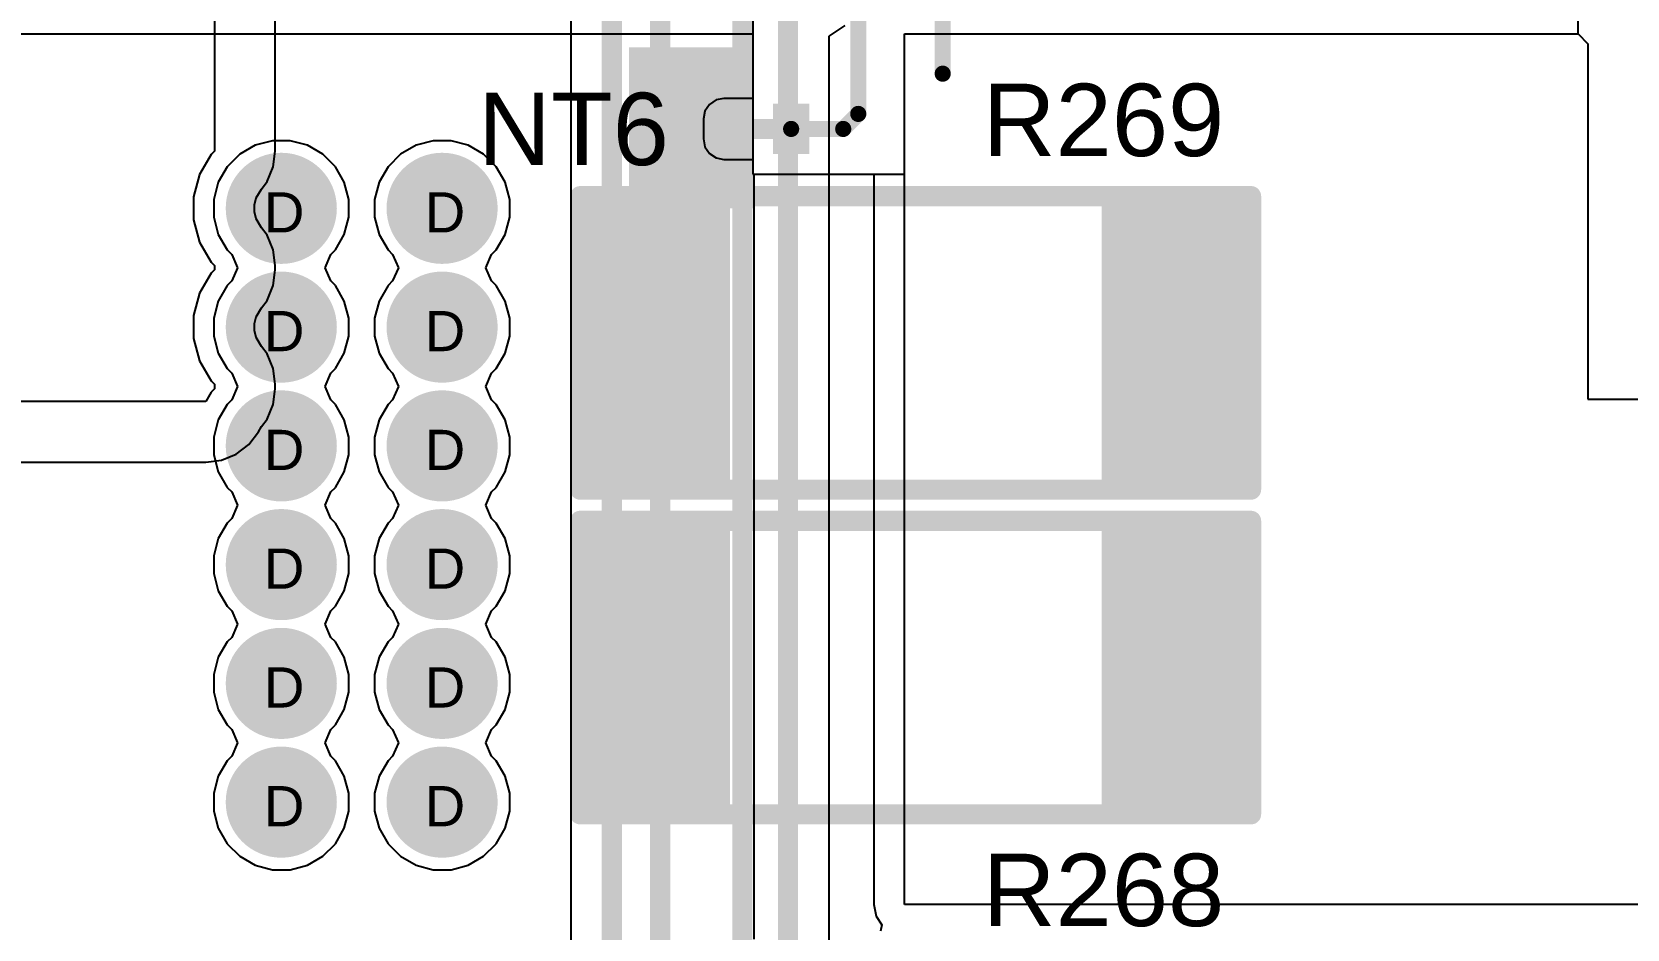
# Model space of a CAD drawing. Header units: inches. Extents: x 0 to 5379, y 0 to 5429.
# Drawn here: x 128.15 to 148.3, y 51.25 to 62.58 of the extents above; entities that cross this region are included whole.
import ezdxf

# ---------------------------------------------------------------- set-up
doc = ezdxf.new("R2010")
doc.units = ezdxf.units.IN
for name, color, linetype in [('Bottom Layer', 5, 'Continuous'), ('Bottom Solder', 6, 'Continuous'), ('Drill Drawing', 1, 'Continuous'), ('GND01', 16, 'Continuous'), ('GND02', 76, 'Continuous'), ('PWR', 156, 'Continuous'), ('SIG 01', 90, 'Continuous'), ('Top Layer', 1, 'Continuous'), ('Top Overlay', 2, 'Continuous'), ('Top Paste', 8, 'Continuous'), ('Top Solder', 216, 'Continuous'), ('Via Holes', 16, 'Continuous')]:
    doc.layers.add(name, color=color, linetype=linetype)
doc.styles.add('Arial', font='', dxfattribs={"height": 0.2})
doc.styles.get('Arial').set_extended_font_data('Arial')

# ---------------------------------------------------------------- blocks, each defined once
blk = doc.blocks.new('RES_2512_501')
at = {"layer": 'Top Layer'}
for points in [[(-4.05, 1.7), (-2.45, 1.7), (-2.45, -1.7), (-4.05, -1.7)], [(2.45, 1.7), (4.05, 1.7), (4.05, -1.7), (2.45, -1.7)]]:
    blk.add_hatch(color=1, dxfattribs=at).paths.add_polyline_path(points)
at = {"layer": 'Top Paste'}
for points in [[(-4.05, 1.7), (-2.45, 1.7), (-2.45, -1.7), (-4.05, -1.7)], [(2.45, 1.7), (4.05, 1.7), (4.05, -1.7), (2.45, -1.7)]]:
    blk.add_hatch(color=8, dxfattribs=at).paths.add_polyline_path(points)
at = {"layer": 'Top Solder'}
for points in [[(-4.152, 1.802), (-2.348, 1.802), (-2.348, -1.802), (-4.152, -1.802)], [(2.348, 1.802), (4.152, 1.802), (4.152, -1.802), (2.348, -1.802)]]:
    blk.add_hatch(color=216, dxfattribs=at).paths.add_polyline_path(points)
at = {"layer": 'Top Overlay'}
for points in [[(-4.242, 1.854, 0.254, 0.254, 0), (4.237, 1.854, 0.254, 0.254, 0)], [(-4.242, -1.854, 0.254, 0.254, 0), (-4.242, 1.854, 0.254, 0.254, 0)], [(4.237, -1.854, 0.254, 0.254, 0), (4.237, 1.854, 0.254, 0.254, 0)], [(-4.242, -1.854, 0.254, 0.254, 0), (4.237, -1.854, 0.254, 0.254, 0)]]:
    blk.add_lwpolyline(points, format="xyseb", dxfattribs=at)
for points in [[(-4.305, 1.854, 0.127, 0.127, 1), (-4.178, 1.854, 0.127, 0.127, 1)], [(-4.305, 1.854, 0.127, 0.127, 1), (-4.178, 1.854, 0.127, 0.127, 1)], [(4.173, 1.854, 0.127, 0.127, 1), (4.3, 1.854, 0.127, 0.127, 1)], [(4.173, 1.854, 0.127, 0.127, 1), (4.3, 1.854, 0.127, 0.127, 1)], [(-4.305, -1.854, 0.127, 0.127, 1), (-4.178, -1.854, 0.127, 0.127, 1)], [(-4.305, -1.854, 0.127, 0.127, 1), (-4.178, -1.854, 0.127, 0.127, 1)], [(4.173, -1.854, 0.127, 0.127, 1), (4.3, -1.854, 0.127, 0.127, 1)], [(4.173, -1.854, 0.127, 0.127, 1), (4.3, -1.854, 0.127, 0.127, 1)]]:
    blk.add_lwpolyline(points, format="xyseb", close=True, dxfattribs=at)
blk = doc.blocks.new('RES_2512_502')
at = {"layer": 'Top Layer'}
for points in [[(-4.05, 1.7), (-2.45, 1.7), (-2.45, -1.7), (-4.05, -1.7)], [(2.45, 1.7), (4.05, 1.7), (4.05, -1.7), (2.45, -1.7)]]:
    blk.add_hatch(color=1, dxfattribs=at).paths.add_polyline_path(points)
at = {"layer": 'Top Paste'}
for points in [[(-4.05, 1.7), (-2.45, 1.7), (-2.45, -1.7), (-4.05, -1.7)], [(2.45, 1.7), (4.05, 1.7), (4.05, -1.7), (2.45, -1.7)]]:
    blk.add_hatch(color=8, dxfattribs=at).paths.add_polyline_path(points)
at = {"layer": 'Top Solder'}
for points in [[(-4.152, 1.802), (-2.348, 1.802), (-2.348, -1.802), (-4.152, -1.802)], [(2.348, 1.802), (4.152, 1.802), (4.152, -1.802), (2.348, -1.802)]]:
    blk.add_hatch(color=216, dxfattribs=at).paths.add_polyline_path(points)
at = {"layer": 'Top Overlay'}
for points in [[(-4.242, 1.854, 0.254, 0.254, 0), (4.237, 1.854, 0.254, 0.254, 0)], [(-4.242, -1.854, 0.254, 0.254, 0), (-4.242, 1.854, 0.254, 0.254, 0)], [(4.237, -1.854, 0.254, 0.254, 0), (4.237, 1.854, 0.254, 0.254, 0)], [(-4.242, -1.854, 0.254, 0.254, 0), (4.237, -1.854, 0.254, 0.254, 0)]]:
    blk.add_lwpolyline(points, format="xyseb", dxfattribs=at)
for points in [[(-4.305, 1.854, 0.127, 0.127, 1), (-4.178, 1.854, 0.127, 0.127, 1)], [(-4.305, 1.854, 0.127, 0.127, 1), (-4.178, 1.854, 0.127, 0.127, 1)], [(4.173, 1.854, 0.127, 0.127, 1), (4.3, 1.854, 0.127, 0.127, 1)], [(4.173, 1.854, 0.127, 0.127, 1), (4.3, 1.854, 0.127, 0.127, 1)], [(-4.305, -1.854, 0.127, 0.127, 1), (-4.178, -1.854, 0.127, 0.127, 1)], [(-4.305, -1.854, 0.127, 0.127, 1), (-4.178, -1.854, 0.127, 0.127, 1)], [(4.173, -1.854, 0.127, 0.127, 1), (4.3, -1.854, 0.127, 0.127, 1)], [(4.173, -1.854, 0.127, 0.127, 1), (4.3, -1.854, 0.127, 0.127, 1)]]:
    blk.add_lwpolyline(points, format="xyseb", close=True, dxfattribs=at)
blk = doc.blocks.new('N___T___P___775')
at = {"layer": 'Top Layer'}
for points in [[(-0.699, -0.318), (-0.699, 0.318), (-0.241, 0.318), (-0.241, -0.318)], [(0.241, -0.318), (0.241, 0.318), (0.699, 0.318), (0.699, -0.318)], [(-0.382, -0.127), (0.38, -0.127), (0.38, 0.127), (-0.382, 0.127)]]:
    blk.add_hatch(color=1, dxfattribs=at).paths.add_polyline_path(points)
at = {"layer": 'Top Paste'}
for points in [[(-0.699, -0.318), (-0.699, 0.318), (-0.241, 0.318), (-0.241, -0.318)], [(0.241, -0.318), (0.241, 0.318), (0.699, 0.318), (0.699, -0.318)]]:
    blk.add_hatch(color=8, dxfattribs=at).paths.add_polyline_path(points)

msp = doc.modelspace()

# ---------------------------------------------------------------- hatches: boundary and pattern name
at = {"layer": 'Bottom Layer'}
h = msp.add_hatch(color=5, dxfattribs=at)
edge = h.paths.add_edge_path()
edge.add_arc((131.297, 60.351), 0.6, 0, 360)
h = msp.add_hatch(color=5, dxfattribs=at)
edge = h.paths.add_edge_path()
edge.add_arc((133.329, 60.351), 0.6, 0, 360)
h = msp.add_hatch(color=5, dxfattribs=at)
edge = h.paths.add_edge_path()
edge.add_arc((131.297, 58.85), 0.6, 0, 360)
h = msp.add_hatch(color=5, dxfattribs=at)
edge = h.paths.add_edge_path()
edge.add_arc((133.329, 58.85), 0.6, 0, 360)
h = msp.add_hatch(color=5, dxfattribs=at)
edge = h.paths.add_edge_path()
edge.add_arc((131.297, 57.35), 0.6, 0, 360)
h = msp.add_hatch(color=5, dxfattribs=at)
edge = h.paths.add_edge_path()
edge.add_arc((133.329, 57.35), 0.6, 0, 360)
h = msp.add_hatch(color=5, dxfattribs=at)
edge = h.paths.add_edge_path()
edge.add_arc((131.297, 55.85), 0.6, 0, 360)
h = msp.add_hatch(color=5, dxfattribs=at)
edge = h.paths.add_edge_path()
edge.add_arc((133.329, 55.85), 0.6, 0, 360)
h = msp.add_hatch(color=5, dxfattribs=at)
edge = h.paths.add_edge_path()
edge.add_arc((131.297, 54.349), 0.6, 0, 360)
h = msp.add_hatch(color=5, dxfattribs=at)
edge = h.paths.add_edge_path()
edge.add_arc((133.329, 54.349), 0.6, 0, 360)
h = msp.add_hatch(color=5, dxfattribs=at)
edge = h.paths.add_edge_path()
edge.add_arc((131.297, 52.849), 0.6, 0, 360)
h = msp.add_hatch(color=5, dxfattribs=at)
edge = h.paths.add_edge_path()
edge.add_arc((133.329, 52.849), 0.6, 0, 360)
at = {"layer": 'Bottom Solder'}
h = msp.add_hatch(color=6, dxfattribs=at)
edge = h.paths.add_edge_path()
edge.add_arc((131.297, 60.351), 0.702, 0, 360)
h = msp.add_hatch(color=6, dxfattribs=at)
edge = h.paths.add_edge_path()
edge.add_arc((133.329, 60.351), 0.702, 0, 360)
h = msp.add_hatch(color=6, dxfattribs=at)
edge = h.paths.add_edge_path()
edge.add_arc((131.297, 58.85), 0.702, 0, 360)
h = msp.add_hatch(color=6, dxfattribs=at)
edge = h.paths.add_edge_path()
edge.add_arc((133.329, 58.85), 0.702, 0, 360)
h = msp.add_hatch(color=6, dxfattribs=at)
edge = h.paths.add_edge_path()
edge.add_arc((131.297, 57.35), 0.702, 0, 360)
h = msp.add_hatch(color=6, dxfattribs=at)
edge = h.paths.add_edge_path()
edge.add_arc((133.329, 57.35), 0.702, 0, 360)
h = msp.add_hatch(color=6, dxfattribs=at)
edge = h.paths.add_edge_path()
edge.add_arc((131.297, 55.85), 0.702, 0, 360)
h = msp.add_hatch(color=6, dxfattribs=at)
edge = h.paths.add_edge_path()
edge.add_arc((133.329, 55.85), 0.702, 0, 360)
h = msp.add_hatch(color=6, dxfattribs=at)
edge = h.paths.add_edge_path()
edge.add_arc((131.297, 54.349), 0.702, 0, 360)
h = msp.add_hatch(color=6, dxfattribs=at)
edge = h.paths.add_edge_path()
edge.add_arc((133.329, 54.349), 0.702, 0, 360)
h = msp.add_hatch(color=6, dxfattribs=at)
edge = h.paths.add_edge_path()
edge.add_arc((131.297, 52.849), 0.702, 0, 360)
h = msp.add_hatch(color=6, dxfattribs=at)
edge = h.paths.add_edge_path()
edge.add_arc((133.329, 52.849), 0.702, 0, 360)
at = {"layer": 'GND01'}
h = msp.add_hatch(color=16, dxfattribs=at)
edge = h.paths.add_edge_path()
edge.add_arc((131.297, 60.351), 0.6, 0, 360)
h = msp.add_hatch(color=16, dxfattribs=at)
edge = h.paths.add_edge_path()
edge.add_arc((133.329, 60.351), 0.6, 0, 360)
h = msp.add_hatch(color=16, dxfattribs=at)
edge = h.paths.add_edge_path()
edge.add_arc((131.297, 58.85), 0.6, 0, 360)
h = msp.add_hatch(color=16, dxfattribs=at)
edge = h.paths.add_edge_path()
edge.add_arc((133.329, 58.85), 0.6, 0, 360)
h = msp.add_hatch(color=16, dxfattribs=at)
edge = h.paths.add_edge_path()
edge.add_arc((131.297, 57.35), 0.6, 0, 360)
h = msp.add_hatch(color=16, dxfattribs=at)
edge = h.paths.add_edge_path()
edge.add_arc((133.329, 57.35), 0.6, 0, 360)
h = msp.add_hatch(color=16, dxfattribs=at)
edge = h.paths.add_edge_path()
edge.add_arc((131.297, 55.85), 0.6, 0, 360)
h = msp.add_hatch(color=16, dxfattribs=at)
edge = h.paths.add_edge_path()
edge.add_arc((133.329, 55.85), 0.6, 0, 360)
h = msp.add_hatch(color=16, dxfattribs=at)
edge = h.paths.add_edge_path()
edge.add_arc((131.297, 54.349), 0.6, 0, 360)
h = msp.add_hatch(color=16, dxfattribs=at)
edge = h.paths.add_edge_path()
edge.add_arc((133.329, 54.349), 0.6, 0, 360)
h = msp.add_hatch(color=16, dxfattribs=at)
edge = h.paths.add_edge_path()
edge.add_arc((131.297, 52.849), 0.6, 0, 360)
h = msp.add_hatch(color=16, dxfattribs=at)
edge = h.paths.add_edge_path()
edge.add_arc((133.329, 52.849), 0.6, 0, 360)
at = {"layer": 'GND02'}
h = msp.add_hatch(color=76, dxfattribs=at)
edge = h.paths.add_edge_path()
edge.add_arc((131.297, 60.351), 0.6, 0, 360)
h = msp.add_hatch(color=76, dxfattribs=at)
edge = h.paths.add_edge_path()
edge.add_arc((133.329, 60.351), 0.6, 0, 360)
h = msp.add_hatch(color=76, dxfattribs=at)
edge = h.paths.add_edge_path()
edge.add_arc((131.297, 58.85), 0.6, 0, 360)
h = msp.add_hatch(color=76, dxfattribs=at)
edge = h.paths.add_edge_path()
edge.add_arc((133.329, 58.85), 0.6, 0, 360)
h = msp.add_hatch(color=76, dxfattribs=at)
edge = h.paths.add_edge_path()
edge.add_arc((131.297, 57.35), 0.6, 0, 360)
h = msp.add_hatch(color=76, dxfattribs=at)
edge = h.paths.add_edge_path()
edge.add_arc((133.329, 57.35), 0.6, 0, 360)
h = msp.add_hatch(color=76, dxfattribs=at)
edge = h.paths.add_edge_path()
edge.add_arc((131.297, 55.85), 0.6, 0, 360)
h = msp.add_hatch(color=76, dxfattribs=at)
edge = h.paths.add_edge_path()
edge.add_arc((133.329, 55.85), 0.6, 0, 360)
h = msp.add_hatch(color=76, dxfattribs=at)
edge = h.paths.add_edge_path()
edge.add_arc((131.297, 54.349), 0.6, 0, 360)
h = msp.add_hatch(color=76, dxfattribs=at)
edge = h.paths.add_edge_path()
edge.add_arc((133.329, 54.349), 0.6, 0, 360)
h = msp.add_hatch(color=76, dxfattribs=at)
edge = h.paths.add_edge_path()
edge.add_arc((131.297, 52.849), 0.6, 0, 360)
h = msp.add_hatch(color=76, dxfattribs=at)
edge = h.paths.add_edge_path()
edge.add_arc((133.329, 52.849), 0.6, 0, 360)
at = {"layer": 'PWR'}
h = msp.add_hatch(color=156, dxfattribs=at)
edge = h.paths.add_edge_path()
edge.add_arc((131.297, 60.351), 0.6, 0, 360)
h = msp.add_hatch(color=156, dxfattribs=at)
edge = h.paths.add_edge_path()
edge.add_arc((133.329, 60.351), 0.6, 0, 360)
h = msp.add_hatch(color=156, dxfattribs=at)
edge = h.paths.add_edge_path()
edge.add_arc((131.297, 58.85), 0.6, 0, 360)
h = msp.add_hatch(color=156, dxfattribs=at)
edge = h.paths.add_edge_path()
edge.add_arc((133.329, 58.85), 0.6, 0, 360)
h = msp.add_hatch(color=156, dxfattribs=at)
edge = h.paths.add_edge_path()
edge.add_arc((131.297, 57.35), 0.6, 0, 360)
h = msp.add_hatch(color=156, dxfattribs=at)
edge = h.paths.add_edge_path()
edge.add_arc((133.329, 57.35), 0.6, 0, 360)
h = msp.add_hatch(color=156, dxfattribs=at)
edge = h.paths.add_edge_path()
edge.add_arc((131.297, 55.85), 0.6, 0, 360)
h = msp.add_hatch(color=156, dxfattribs=at)
edge = h.paths.add_edge_path()
edge.add_arc((133.329, 55.85), 0.6, 0, 360)
h = msp.add_hatch(color=156, dxfattribs=at)
edge = h.paths.add_edge_path()
edge.add_arc((131.297, 54.349), 0.6, 0, 360)
h = msp.add_hatch(color=156, dxfattribs=at)
edge = h.paths.add_edge_path()
edge.add_arc((133.329, 54.349), 0.6, 0, 360)
h = msp.add_hatch(color=156, dxfattribs=at)
edge = h.paths.add_edge_path()
edge.add_arc((131.297, 52.849), 0.6, 0, 360)
h = msp.add_hatch(color=156, dxfattribs=at)
edge = h.paths.add_edge_path()
edge.add_arc((133.329, 52.849), 0.6, 0, 360)
at = {"layer": 'SIG 01'}
h = msp.add_hatch(color=90, dxfattribs=at)
edge = h.paths.add_edge_path()
edge.add_arc((131.297, 60.351), 0.6, 0, 360)
h = msp.add_hatch(color=90, dxfattribs=at)
edge = h.paths.add_edge_path()
edge.add_arc((133.329, 60.351), 0.6, 0, 360)
h = msp.add_hatch(color=90, dxfattribs=at)
edge = h.paths.add_edge_path()
edge.add_arc((131.297, 58.85), 0.6, 0, 360)
h = msp.add_hatch(color=90, dxfattribs=at)
edge = h.paths.add_edge_path()
edge.add_arc((133.329, 58.85), 0.6, 0, 360)
h = msp.add_hatch(color=90, dxfattribs=at)
edge = h.paths.add_edge_path()
edge.add_arc((131.297, 57.35), 0.6, 0, 360)
h = msp.add_hatch(color=90, dxfattribs=at)
edge = h.paths.add_edge_path()
edge.add_arc((133.329, 57.35), 0.6, 0, 360)
h = msp.add_hatch(color=90, dxfattribs=at)
edge = h.paths.add_edge_path()
edge.add_arc((131.297, 55.85), 0.6, 0, 360)
h = msp.add_hatch(color=90, dxfattribs=at)
edge = h.paths.add_edge_path()
edge.add_arc((133.329, 55.85), 0.6, 0, 360)
h = msp.add_hatch(color=90, dxfattribs=at)
edge = h.paths.add_edge_path()
edge.add_arc((131.297, 54.349), 0.6, 0, 360)
h = msp.add_hatch(color=90, dxfattribs=at)
edge = h.paths.add_edge_path()
edge.add_arc((133.329, 54.349), 0.6, 0, 360)
h = msp.add_hatch(color=90, dxfattribs=at)
edge = h.paths.add_edge_path()
edge.add_arc((131.297, 52.849), 0.6, 0, 360)
h = msp.add_hatch(color=90, dxfattribs=at)
edge = h.paths.add_edge_path()
edge.add_arc((133.329, 52.849), 0.6, 0, 360)
at = {"layer": 'Top Layer'}
msp.add_hatch(color=1, dxfattribs=at).paths.add_polyline_path([(135.691, 60.351), (137.256, 60.351), (137.256, 62.386), (135.691, 62.386)])
h = msp.add_hatch(color=1, dxfattribs=at)
edge = h.paths.add_edge_path()
edge.add_arc((131.297, 60.351), 0.6, 0, 360)
h = msp.add_hatch(color=1, dxfattribs=at)
edge = h.paths.add_edge_path()
edge.add_arc((133.329, 60.351), 0.6, 0, 360)
h = msp.add_hatch(color=1, dxfattribs=at)
edge = h.paths.add_edge_path()
edge.add_arc((131.297, 58.85), 0.6, 0, 360)
h = msp.add_hatch(color=1, dxfattribs=at)
edge = h.paths.add_edge_path()
edge.add_arc((133.329, 58.85), 0.6, 0, 360)
h = msp.add_hatch(color=1, dxfattribs=at)
edge = h.paths.add_edge_path()
edge.add_arc((131.297, 57.35), 0.6, 0, 360)
h = msp.add_hatch(color=1, dxfattribs=at)
edge = h.paths.add_edge_path()
edge.add_arc((133.329, 57.35), 0.6, 0, 360)
h = msp.add_hatch(color=1, dxfattribs=at)
edge = h.paths.add_edge_path()
edge.add_arc((131.297, 55.85), 0.6, 0, 360)
h = msp.add_hatch(color=1, dxfattribs=at)
edge = h.paths.add_edge_path()
edge.add_arc((133.329, 55.85), 0.6, 0, 360)
h = msp.add_hatch(color=1, dxfattribs=at)
edge = h.paths.add_edge_path()
edge.add_arc((131.297, 54.349), 0.6, 0, 360)
h = msp.add_hatch(color=1, dxfattribs=at)
edge = h.paths.add_edge_path()
edge.add_arc((133.329, 54.349), 0.6, 0, 360)
h = msp.add_hatch(color=1, dxfattribs=at)
edge = h.paths.add_edge_path()
edge.add_arc((131.297, 52.849), 0.6, 0, 360)
h = msp.add_hatch(color=1, dxfattribs=at)
edge = h.paths.add_edge_path()
edge.add_arc((133.329, 52.849), 0.6, 0, 360)
at = {"layer": 'Top Solder'}
h = msp.add_hatch(color=216, dxfattribs=at)
edge = h.paths.add_edge_path()
edge.add_arc((131.297, 60.351), 0.702, 0, 360)
h = msp.add_hatch(color=216, dxfattribs=at)
edge = h.paths.add_edge_path()
edge.add_arc((133.329, 60.351), 0.702, 0, 360)
h = msp.add_hatch(color=216, dxfattribs=at)
edge = h.paths.add_edge_path()
edge.add_arc((131.297, 58.85), 0.702, 0, 360)
h = msp.add_hatch(color=216, dxfattribs=at)
edge = h.paths.add_edge_path()
edge.add_arc((133.329, 58.85), 0.702, 0, 360)
h = msp.add_hatch(color=216, dxfattribs=at)
edge = h.paths.add_edge_path()
edge.add_arc((131.297, 57.35), 0.702, 0, 360)
h = msp.add_hatch(color=216, dxfattribs=at)
edge = h.paths.add_edge_path()
edge.add_arc((133.329, 57.35), 0.702, 0, 360)
h = msp.add_hatch(color=216, dxfattribs=at)
edge = h.paths.add_edge_path()
edge.add_arc((131.297, 55.85), 0.702, 0, 360)
h = msp.add_hatch(color=216, dxfattribs=at)
edge = h.paths.add_edge_path()
edge.add_arc((133.329, 55.85), 0.702, 0, 360)
h = msp.add_hatch(color=216, dxfattribs=at)
edge = h.paths.add_edge_path()
edge.add_arc((131.297, 54.349), 0.702, 0, 360)
h = msp.add_hatch(color=216, dxfattribs=at)
edge = h.paths.add_edge_path()
edge.add_arc((133.329, 54.349), 0.702, 0, 360)
h = msp.add_hatch(color=216, dxfattribs=at)
edge = h.paths.add_edge_path()
edge.add_arc((131.297, 52.849), 0.702, 0, 360)
h = msp.add_hatch(color=216, dxfattribs=at)
edge = h.paths.add_edge_path()
edge.add_arc((133.329, 52.849), 0.702, 0, 360)
at = {"layer": 'Via Holes'}
h = msp.add_hatch(color=7, dxfattribs=at)
edge = h.paths.add_edge_path()
edge.add_arc((131.297, 60.351), 0.35, 0, 360)
h = msp.add_hatch(color=7, dxfattribs=at)
edge = h.paths.add_edge_path()
edge.add_arc((133.329, 60.351), 0.35, 0, 360)
h = msp.add_hatch(color=7, dxfattribs=at)
edge = h.paths.add_edge_path()
edge.add_arc((131.297, 58.85), 0.35, 0, 360)
h = msp.add_hatch(color=7, dxfattribs=at)
edge = h.paths.add_edge_path()
edge.add_arc((133.329, 58.85), 0.35, 0, 360)
h = msp.add_hatch(color=7, dxfattribs=at)
edge = h.paths.add_edge_path()
edge.add_arc((131.297, 57.35), 0.35, 0, 360)
h = msp.add_hatch(color=7, dxfattribs=at)
edge = h.paths.add_edge_path()
edge.add_arc((133.329, 57.35), 0.35, 0, 360)
h = msp.add_hatch(color=7, dxfattribs=at)
edge = h.paths.add_edge_path()
edge.add_arc((131.297, 55.85), 0.35, 0, 360)
h = msp.add_hatch(color=7, dxfattribs=at)
edge = h.paths.add_edge_path()
edge.add_arc((133.329, 55.85), 0.35, 0, 360)
h = msp.add_hatch(color=7, dxfattribs=at)
edge = h.paths.add_edge_path()
edge.add_arc((131.297, 54.349), 0.35, 0, 360)
h = msp.add_hatch(color=7, dxfattribs=at)
edge = h.paths.add_edge_path()
edge.add_arc((133.329, 54.349), 0.35, 0, 360)
h = msp.add_hatch(color=7, dxfattribs=at)
edge = h.paths.add_edge_path()
edge.add_arc((131.297, 52.849), 0.35, 0, 360)
h = msp.add_hatch(color=7, dxfattribs=at)
edge = h.paths.add_edge_path()
edge.add_arc((133.329, 52.849), 0.35, 0, 360)

# ---------------------------------------------------------------- linework, layer by layer
at = {"layer": 'Bottom Layer'}
for p, q in [((130.453, 68.248), (130.453, 61.073)), ((131.221, 61.073), (131.221, 67.93)), ((130.453, 61.073), (130.411, 61.031)), ((131.195, 60.874), (131.221, 61.073)), ((130.411, 61.031), (130.265, 60.778)), ((131.118, 60.689), (131.195, 60.874)), ((130.265, 60.778), (130.189, 60.497)), ((131.047, 60.595), (131.118, 60.689)), ((130.189, 60.497), (130.189, 60.205)), ((130.958, 60.395), (130.981, 60.482)), ((130.981, 60.482), (131.047, 60.595)), ((130.958, 60.306), (130.958, 60.395)), ((130.981, 60.22), (130.958, 60.306)), ((130.189, 60.205), (130.265, 59.923)), ((131.047, 60.106), (130.981, 60.22)), ((131.118, 60.013), (131.047, 60.106)), ((130.265, 59.923), (130.411, 59.67)), ((131.195, 59.827), (131.118, 60.013)), ((130.411, 59.67), (130.453, 59.628)), ((131.221, 59.628), (131.195, 59.827)), ((130.411, 59.531), (130.265, 59.278)), ((130.453, 59.573), (130.411, 59.531)), ((130.453, 59.628), (130.453, 59.573)), ((131.195, 59.374), (131.221, 59.573)), ((131.221, 59.573), (131.221, 59.628)), ((130.265, 59.278), (130.189, 58.996)), ((131.118, 59.188), (131.195, 59.374)), ((130.981, 58.981), (131.047, 59.095)), ((131.047, 59.095), (131.118, 59.188)), ((130.189, 58.996), (130.189, 58.705)), ((130.958, 58.895), (130.981, 58.981)), ((130.958, 58.806), (130.958, 58.895)), ((130.189, 58.705), (130.265, 58.423)), ((130.981, 58.719), (130.958, 58.806)), ((131.047, 58.606), (130.981, 58.719)), ((131.118, 58.512), (131.047, 58.606)), ((131.195, 58.327), (131.118, 58.512)), ((130.265, 58.423), (130.411, 58.17)), ((131.221, 58.128), (131.195, 58.327)), ((130.411, 58.17), (130.453, 58.128)), ((130.453, 58.072), (130.411, 58.03)), ((130.453, 58.128), (130.453, 58.072)), ((131.195, 57.873), (131.221, 58.072)), ((131.221, 58.072), (131.221, 58.128)), ((130.342, 57.912), (106.197, 57.912)), ((130.411, 58.03), (130.342, 57.912)), ((131.118, 57.688), (131.195, 57.873)), ((131.047, 57.594), (131.118, 57.688)), ((130.886, 57.369), (131.008, 57.528)), ((131.008, 57.528), (131.047, 57.594)), ((130.541, 57.17), (130.727, 57.246)), ((130.727, 57.246), (130.886, 57.369)), ((106.197, 57.143), (130.342, 57.143)), ((130.342, 57.143), (130.541, 57.17))]:
    msp.add_line(p, q, dxfattribs=at)
at = {"layer": 'PWR'}
for p, q in [((130.968, 61.147), (130.773, 61.034)), ((131.185, 61.205), (130.968, 61.147)), ((131.41, 61.205), (131.185, 61.205)), ((131.627, 61.147), (131.41, 61.205)), ((131.822, 61.034), (131.627, 61.147)), ((133, 61.147), (132.805, 61.034)), ((133.217, 61.205), (133, 61.147)), ((133.442, 61.205), (133.217, 61.205)), ((133.659, 61.147), (133.442, 61.205)), ((133.854, 61.034), (133.659, 61.147)), ((130.614, 60.875), (130.501, 60.68)), ((130.773, 61.034), (130.614, 60.875)), ((131.981, 60.875), (131.822, 61.034)), ((132.093, 60.68), (131.981, 60.875)), ((132.646, 60.875), (132.533, 60.68)), ((132.805, 61.034), (132.646, 60.875)), ((134.013, 60.875), (133.854, 61.034)), ((134.125, 60.68), (134.013, 60.875)), ((130.501, 60.68), (130.443, 60.463)), ((132.151, 60.463), (132.093, 60.68)), ((132.533, 60.68), (132.475, 60.463)), ((134.183, 60.463), (134.125, 60.68)), ((130.443, 60.463), (130.443, 60.238)), ((132.151, 60.238), (132.151, 60.463)), ((132.475, 60.463), (132.475, 60.238)), ((134.183, 60.238), (134.183, 60.463)), ((130.443, 60.238), (130.501, 60.021)), ((132.093, 60.021), (132.151, 60.238)), ((132.475, 60.238), (132.533, 60.021)), ((134.125, 60.021), (134.183, 60.238)), ((130.501, 60.021), (130.614, 59.826)), ((131.981, 59.826), (132.093, 60.021)), ((132.533, 60.021), (132.646, 59.826)), ((134.013, 59.826), (134.125, 60.021)), ((130.614, 59.826), (130.672, 59.769)), ((130.672, 59.769), (130.744, 59.601)), ((131.85, 59.601), (131.923, 59.769)), ((131.923, 59.769), (131.981, 59.826)), ((132.646, 59.826), (132.704, 59.769)), ((132.704, 59.769), (132.776, 59.601)), ((133.882, 59.601), (133.955, 59.769)), ((133.955, 59.769), (134.013, 59.826)), ((130.744, 59.601), (130.672, 59.433)), ((131.923, 59.433), (131.85, 59.601)), ((132.776, 59.601), (132.704, 59.433)), ((133.955, 59.433), (133.882, 59.601)), ((130.614, 59.375), (130.501, 59.18)), ((130.672, 59.433), (130.614, 59.375)), ((131.981, 59.375), (131.923, 59.433)), ((132.093, 59.18), (131.981, 59.375)), ((132.646, 59.375), (132.533, 59.18)), ((132.704, 59.433), (132.646, 59.375)), ((134.013, 59.375), (133.955, 59.433)), ((134.125, 59.18), (134.013, 59.375)), ((130.501, 59.18), (130.443, 58.963)), ((132.151, 58.963), (132.093, 59.18)), ((132.533, 59.18), (132.475, 58.963)), ((134.183, 58.963), (134.125, 59.18)), ((130.443, 58.963), (130.443, 58.738)), ((132.151, 58.738), (132.151, 58.963)), ((132.475, 58.963), (132.475, 58.738)), ((134.183, 58.738), (134.183, 58.963)), ((130.443, 58.738), (130.501, 58.521)), ((132.093, 58.521), (132.151, 58.738)), ((132.475, 58.738), (132.533, 58.521)), ((134.125, 58.521), (134.183, 58.738)), ((130.501, 58.521), (130.614, 58.326)), ((131.981, 58.326), (132.093, 58.521)), ((132.533, 58.521), (132.646, 58.326)), ((134.013, 58.326), (134.125, 58.521)), ((130.614, 58.326), (130.672, 58.268)), ((130.672, 58.268), (130.744, 58.1)), ((131.85, 58.1), (131.923, 58.268)), ((131.923, 58.268), (131.981, 58.326)), ((132.646, 58.326), (132.704, 58.268)), ((132.704, 58.268), (132.776, 58.1)), ((133.882, 58.1), (133.955, 58.268)), ((133.955, 58.268), (134.013, 58.326)), ((130.744, 58.1), (130.672, 57.932)), ((131.923, 57.932), (131.85, 58.1)), ((132.776, 58.1), (132.704, 57.932)), ((133.955, 57.932), (133.882, 58.1)), ((130.614, 57.874), (130.501, 57.68)), ((130.672, 57.932), (130.614, 57.874)), ((131.981, 57.874), (131.923, 57.932)), ((132.093, 57.68), (131.981, 57.874)), ((132.646, 57.874), (132.533, 57.68)), ((132.704, 57.932), (132.646, 57.874)), ((134.013, 57.874), (133.955, 57.932)), ((134.125, 57.68), (134.013, 57.874)), ((130.501, 57.68), (130.443, 57.462)), ((132.151, 57.462), (132.093, 57.68)), ((132.533, 57.68), (132.475, 57.462)), ((134.183, 57.462), (134.125, 57.68)), ((130.443, 57.462), (130.443, 57.238)), ((132.151, 57.238), (132.151, 57.462)), ((132.475, 57.462), (132.475, 57.238)), ((134.183, 57.238), (134.183, 57.462)), ((130.443, 57.238), (130.501, 57.02)), ((132.093, 57.02), (132.151, 57.238)), ((132.475, 57.238), (132.533, 57.02)), ((134.125, 57.02), (134.183, 57.238)), ((130.501, 57.02), (130.614, 56.826)), ((131.981, 56.826), (132.093, 57.02)), ((132.533, 57.02), (132.646, 56.826)), ((134.013, 56.826), (134.125, 57.02)), ((130.614, 56.826), (130.672, 56.768)), ((130.672, 56.768), (130.744, 56.6)), ((131.85, 56.6), (131.923, 56.768)), ((131.923, 56.768), (131.981, 56.826)), ((132.646, 56.826), (132.704, 56.768)), ((132.704, 56.768), (132.776, 56.6)), ((133.882, 56.6), (133.955, 56.768)), ((133.955, 56.768), (134.013, 56.826)), ((130.744, 56.6), (130.672, 56.432)), ((131.923, 56.432), (131.85, 56.6)), ((132.776, 56.6), (132.704, 56.432)), ((133.955, 56.432), (133.882, 56.6)), ((130.614, 56.374), (130.501, 56.179)), ((130.672, 56.432), (130.614, 56.374)), ((131.981, 56.374), (131.923, 56.432)), ((132.093, 56.179), (131.981, 56.374)), ((132.646, 56.374), (132.533, 56.179)), ((132.704, 56.432), (132.646, 56.374)), ((134.013, 56.374), (133.955, 56.432)), ((134.125, 56.179), (134.013, 56.374)), ((130.501, 56.179), (130.443, 55.962)), ((132.151, 55.962), (132.093, 56.179)), ((132.533, 56.179), (132.475, 55.962)), ((134.183, 55.962), (134.125, 56.179)), ((130.443, 55.962), (130.443, 55.737)), ((132.151, 55.737), (132.151, 55.962)), ((132.475, 55.962), (132.475, 55.737)), ((134.183, 55.737), (134.183, 55.962)), ((130.443, 55.737), (130.501, 55.52)), ((132.093, 55.52), (132.151, 55.737)), ((132.475, 55.737), (132.533, 55.52)), ((134.125, 55.52), (134.183, 55.737)), ((130.501, 55.52), (130.614, 55.325)), ((131.981, 55.325), (132.093, 55.52)), ((132.533, 55.52), (132.646, 55.325)), ((134.013, 55.325), (134.125, 55.52)), ((130.614, 55.325), (130.672, 55.267)), ((130.672, 55.267), (130.744, 55.099)), ((131.85, 55.099), (131.923, 55.267)), ((131.923, 55.267), (131.981, 55.325)), ((132.646, 55.325), (132.704, 55.267)), ((132.704, 55.267), (132.776, 55.099)), ((133.882, 55.099), (133.955, 55.267)), ((133.955, 55.267), (134.013, 55.325)), ((130.744, 55.099), (130.672, 54.931)), ((131.923, 54.931), (131.85, 55.099)), ((132.776, 55.099), (132.704, 54.931)), ((133.955, 54.931), (133.882, 55.099)), ((130.614, 54.873), (130.501, 54.679)), ((130.672, 54.931), (130.614, 54.873)), ((131.981, 54.873), (131.923, 54.931)), ((132.093, 54.679), (131.981, 54.873)), ((132.646, 54.873), (132.533, 54.679)), ((132.704, 54.931), (132.646, 54.873)), ((134.013, 54.873), (133.955, 54.931)), ((134.125, 54.679), (134.013, 54.873)), ((130.501, 54.679), (130.443, 54.462)), ((132.151, 54.462), (132.093, 54.679)), ((132.533, 54.679), (132.475, 54.462)), ((134.183, 54.462), (134.125, 54.679)), ((130.443, 54.462), (130.443, 54.237)), ((132.151, 54.237), (132.151, 54.462)), ((132.475, 54.462), (132.475, 54.237)), ((134.183, 54.237), (134.183, 54.462)), ((130.443, 54.237), (130.501, 54.019)), ((132.093, 54.019), (132.151, 54.237)), ((132.475, 54.237), (132.533, 54.019)), ((134.125, 54.019), (134.183, 54.237)), ((130.501, 54.019), (130.614, 53.825)), ((131.981, 53.825), (132.093, 54.019)), ((132.533, 54.019), (132.646, 53.825)), ((134.013, 53.825), (134.125, 54.019)), ((130.614, 53.825), (130.672, 53.767)), ((131.923, 53.767), (131.981, 53.825)), ((132.646, 53.825), (132.704, 53.767)), ((133.955, 53.767), (134.013, 53.825)), ((130.672, 53.767), (130.744, 53.599)), ((131.85, 53.599), (131.923, 53.767)), ((132.704, 53.767), (132.776, 53.599)), ((133.882, 53.599), (133.955, 53.767)), ((130.672, 53.431), (130.614, 53.373)), ((130.744, 53.599), (130.672, 53.431)), ((131.923, 53.431), (131.85, 53.599)), ((131.981, 53.373), (131.923, 53.431)), ((132.704, 53.431), (132.646, 53.373)), ((132.776, 53.599), (132.704, 53.431)), ((133.955, 53.431), (133.882, 53.599)), ((134.013, 53.373), (133.955, 53.431)), ((130.614, 53.373), (130.501, 53.178)), ((132.093, 53.178), (131.981, 53.373)), ((132.646, 53.373), (132.533, 53.178)), ((134.125, 53.178), (134.013, 53.373)), ((130.501, 53.178), (130.443, 52.961)), ((132.151, 52.961), (132.093, 53.178)), ((132.533, 53.178), (132.475, 52.961)), ((134.183, 52.961), (134.125, 53.178)), ((130.443, 52.961), (130.443, 52.736)), ((132.151, 52.736), (132.151, 52.961)), ((132.475, 52.961), (132.475, 52.736)), ((134.183, 52.736), (134.183, 52.961)), ((130.443, 52.736), (130.501, 52.519)), ((132.093, 52.519), (132.151, 52.736)), ((132.475, 52.736), (132.533, 52.519)), ((134.125, 52.519), (134.183, 52.736)), ((130.501, 52.519), (130.614, 52.324)), ((131.981, 52.324), (132.093, 52.519)), ((132.533, 52.519), (132.646, 52.324)), ((134.013, 52.324), (134.125, 52.519)), ((130.614, 52.324), (130.773, 52.165)), ((131.822, 52.165), (131.981, 52.324)), ((132.646, 52.324), (132.805, 52.165)), ((133.854, 52.165), (134.013, 52.324)), ((130.773, 52.165), (130.968, 52.053)), ((130.968, 52.053), (131.185, 51.995)), ((131.41, 51.995), (131.627, 52.053)), ((131.627, 52.053), (131.822, 52.165)), ((132.805, 52.165), (133, 52.053)), ((133, 52.053), (133.217, 51.995)), ((133.442, 51.995), (133.659, 52.053)), ((133.659, 52.053), (133.854, 52.165)), ((131.185, 51.995), (131.41, 51.995)), ((133.217, 51.995), (133.442, 51.995))]:
    msp.add_line(p, q, dxfattribs=at)
at = {"layer": 'SIG 01'}
for p, q in [((134.955, 65.946), (134.955, 32.332)), ((138.218, 62.525), (138.421, 62.66)), ((138.218, 48.255), (138.218, 62.525))]:
    msp.add_line(p, q, dxfattribs=at)
for points in [[(135.473, 32.332, 0.254, 0.254, 0), (135.473, 65.946, 0.254, 0.254, 0)], [(136.084, 32.56, 0.254, 0.254, 0), (136.084, 65.709, 0.254, 0.254, 0)], [(137.123, 47.731, 0.254, 0.254, 0), (137.123, 64.72, 0.254, 0.254, 0)], [(137.7, 48.041, 0.254, 0.254, 0), (137.7, 64.389, 0.254, 0.254, 0)]]:
    msp.add_lwpolyline(points, format="xyseb", dxfattribs=at)
at = {"layer": 'Top Layer'}
for p, q in [((137.256, 72.415), (137.256, 60.782)), ((137.256, 72.415), (137.256, 61.925)), ((147.685, 62.556), (147.685, 72.415)), ((126.594, 62.556), (137.256, 62.556)), ((137.256, 62.556), (137.256, 61.74)), ((139.171, 60.782), (139.171, 62.556)), ((139.171, 62.556), (147.685, 62.556)), ((139.171, 62.556), (147.685, 62.556)), ((139.171, 60.782), (139.171, 62.556)), ((147.685, 62.556), (147.807, 62.428)), ((147.807, 62.428), (147.807, 57.938)), ((137.256, 61.925), (137.256, 61.74)), ((136.79, 61.72), (136.706, 61.664)), ((136.79, 61.72), (136.706, 61.664)), ((136.889, 61.74), (136.79, 61.72)), ((136.889, 61.74), (136.79, 61.72)), ((137.256, 61.74), (136.889, 61.74)), ((137.256, 61.74), (136.889, 61.74)), ((136.649, 61.58), (136.63, 61.481)), ((136.649, 61.58), (136.63, 61.481)), ((136.63, 61.481), (136.63, 61.227)), ((136.63, 61.481), (136.63, 61.227)), ((136.706, 61.664), (136.649, 61.58)), ((136.706, 61.664), (136.649, 61.58)), ((136.63, 61.227), (136.649, 61.128)), ((136.63, 61.227), (136.649, 61.128)), ((136.649, 61.128), (136.706, 61.044)), ((136.649, 61.128), (136.706, 61.044)), ((136.706, 61.044), (136.79, 60.988)), ((136.706, 61.044), (136.79, 60.988)), ((136.79, 60.988), (136.889, 60.968)), ((136.79, 60.988), (136.889, 60.968)), ((136.889, 60.968), (137.256, 60.968)), ((136.889, 60.968), (137.256, 60.968)), ((137.256, 60.968), (137.256, 60.782)), ((137.256, 60.968), (137.256, 60.782)), ((137.256, 60.782), (139.171, 60.782)), ((137.256, 60.782), (138.221, 60.782)), ((137.256, 60.782), (137.256, 60.782)), ((137.256, 60.782), (137.269, 60.782)), ((137.269, 60.782), (137.269, 51.119)), ((138.221, 60.782), (138.221, 60.782)), ((138.221, 60.782), (138.783, 60.782)), ((138.783, 60.782), (138.783, 51.556)), ((139.171, 51.556), (139.171, 60.782)), ((147.807, 57.938), (152.851, 57.938)), ((138.783, 51.556), (138.812, 51.407)), ((138.812, 51.407), (138.886, 51.297)), ((152.851, 51.556), (139.171, 51.556)), ((138.886, 51.297), (138.868, 51.221))]:
    msp.add_line(p, q, dxfattribs=at)
for points in [[(138.587, 61.544, 0.203, 0.203, 0), (138.587, 63.221, 0.203, 0.203, 0)], [(139.654, 62.052, 0.203, 0.203, 0), (139.654, 63.185, 0.203, 0.203, 0)], [(138.397, 61.354, 0.203, 0.203, 0), (138.587, 61.544, 0.203, 0.203, 0)], [(137.739, 61.354, 0.203, 0.203, 0), (138.397, 61.354, 0.203, 0.203, 0)]]:
    msp.add_lwpolyline(points, format="xyseb", dxfattribs=at)
for points in [[(139.603, 62.052, 0.102, 0.102, 1), (139.705, 62.052, 0.102, 0.102, 1)], [(138.536, 61.544, 0.102, 0.102, 1), (138.638, 61.544, 0.102, 0.102, 1)], [(138.536, 61.544, 0.102, 0.102, 1), (138.638, 61.544, 0.102, 0.102, 1)], [(137.688, 61.354, 0.102, 0.102, 1), (137.79, 61.354, 0.102, 0.102, 1)], [(138.346, 61.354, 0.102, 0.102, 1), (138.448, 61.354, 0.102, 0.102, 1)], [(138.346, 61.354, 0.102, 0.102, 1), (138.448, 61.354, 0.102, 0.102, 1)]]:
    msp.add_lwpolyline(points, format="xyseb", close=True, dxfattribs=at)

# ---------------------------------------------------------------- block references
at = {"rotation": 180}
msp.add_blockref('N___T___P___775', (137.269, 61.354), dxfattribs=at)
for name, p in [('RES_2512_501', (139.314, 58.651)), ('RES_2512_502', (139.314, 54.549))]:
    msp.add_blockref(name, p)

# ---------------------------------------------------------------- texts
at = {"layer": 'Drill Drawing', "style": 'Arial'}
for p in [(131.077, 60.046), (133.109, 60.046), (131.077, 58.546), (133.109, 58.546), (131.077, 57.045), (133.109, 57.045), (131.077, 55.545), (133.109, 55.545), (131.077, 54.044), (133.109, 54.044), (131.077, 52.544), (133.109, 52.544)]:
    msp.add_text('D', height=0.508, dxfattribs=at).set_placement(p)
at = {"layer": 'Top Overlay', "style": 'Arial'}
for s, p in [('R269', (140.158, 61.011)), ('NT6', (133.782, 60.897)), ('R268', (140.158, 51.283))]:
    msp.add_text(s, height=0.9144, dxfattribs=at).set_placement(p)

doc.saveas('drawing.dxf')
